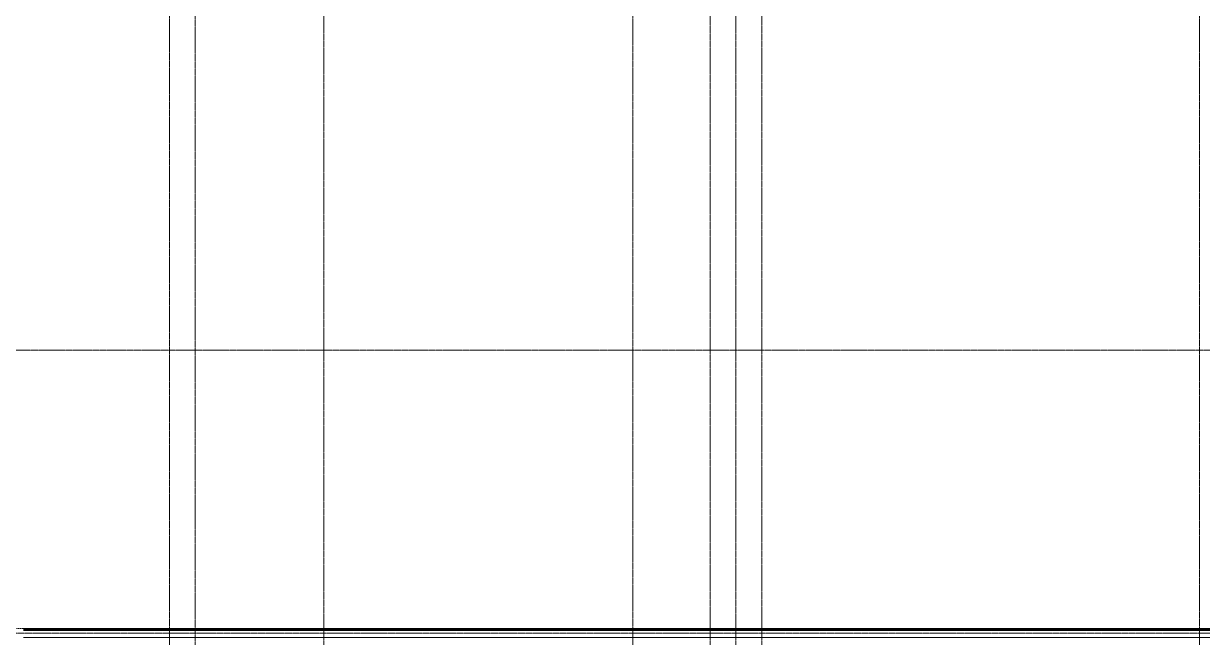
# Model space of a CAD drawing. Header units: millimetres. Extents: x 470010 to 1231400, y -134005 to 421770.
# Drawn here: x 677174 to 690908, y 7139 to 14298 of the extents above; entities that cross this region are included whole.
import ezdxf
from ezdxf.enums import TextEntityAlignment as Align

# ---------------------------------------------------------------- set-up
doc = ezdxf.new("R2010")
doc.units = ezdxf.units.MM
doc.linetypes.add('CENTER2', pattern=[28.575, 19.05, -3.175, 3.175, -3.175])
doc.linetypes.add('DASHED', pattern=[19.05, 12.7, -6.35])
doc.layers.get('Defpoints').update_dxf_attribs({"color": 140})
doc.layers.add('АР_Делит', color=120, linetype='Continuous', lineweight=0, plot=False)
for name, color, linetype, lineweight in [('АР_Тонкая', 254, 'Continuous', 5), ('АР_Утеплитель', 31, 'Continuous', 0), ('АР_Штриховка', 8, 'Continuous', 0)]:
    doc.layers.add(name, color=color, linetype=linetype, lineweight=lineweight)
doc.layers.add('РД_Оси_100', color=7, linetype='Continuous', lineweight=0, true_color=0x525252)
doc.styles.add('style1', font='ARIALN.TTF')

# ---------------------------------------------------------------- blocks, each defined once
blk = doc.blocks.new('СОШ_2200_АР_ОСИ_М100_28.05.24')
at = {"layer": 'АР_Делит', "color": 251, "linetype": 'DASHED', "true_color": 0x636466}
blk.add_lwpolyline([(-355, 13145), (-355, 100855), (37145, 100855), (37145, 129155), (72745, 129155), (72745, 135155), (114955, 135155), (114955, -355)], dxfattribs=at)
at = {"layer": 'РД_Оси_100', "color": 251, "linetype": 'CENTER2', "true_color": 0x636466}
blk.add_line((-5954.958, 104100), (119910, 104100), dxfattribs=at)
for points in [[(5849.555, 139938.679), (6000, 139538.679), (6000, -6194.559)], [(6300, -6195.83), (6300, 139538.679), (6450, 139938.679)], [(7800, -6155), (7800, 139938.679)], [(11400, 139938.679), (11400, -6155)], [(12000.12, -6155), (12300, -5755), (12300, 139538.679), (12000, 139938.679)], [(12600, -6155), (12600, 139938.679)], [(13200, -6155), (12900, -5755), (12900, 139538.679), (13220.167, 139939.357)], [(17850, 139938.679), (18000, 139538.679), (18000, -6194.092)], [(119910, 100950), (119410, 100800), (-5454.958, 100800), (-5954.958, 100950)]]:
    blk.add_lwpolyline(points, dxfattribs=at)
blk = doc.blocks.new('A$C9108343f')
at = {"layer": 'АР_Тонкая', "color": 18, "linetype": 'Continuous', "lineweight": 5, "true_color": 0x000000}
for p, q in [((31055, 107610), (11455, 107610)), ((31055, 107585), (11455, 107585)), ((11455, 107585), (31055, 107585)), ((11455, 107505), (31055, 107505))]:
    blk.add_line(p, q, dxfattribs=at)
at = {"layer": 'АР_Утеплитель', "color": 18, "linetype": 'Continuous', "lineweight": 0, "true_color": 0x000000}
blk.add_line((31055, 107505), (11455, 107505), dxfattribs=at)
at = {"layer": 'АР_Штриховка', "color": 18, "linetype": 'Continuous', "lineweight": 0, "true_color": 0x000000}
for p, q in [((11455, 107610), (31055, 107610)), ((11455, 107609), (31055, 107609)), ((11455, 107608), (31055, 107608)), ((11455, 107607), (31055, 107607)), ((11455, 107606), (31055, 107606)), ((11455, 107605), (31055, 107605)), ((11455, 107604), (31055, 107604)), ((11455, 107603), (31055, 107603)), ((11455, 107602), (31055, 107602)), ((11455, 107601), (31055, 107601)), ((11455, 107600), (31055, 107600)), ((11455, 107599), (31055, 107599)), ((11455, 107598), (31055, 107598)), ((11455, 107597), (31055, 107597)), ((11455, 107596), (31055, 107596)), ((11455, 107595), (31055, 107595)), ((11455, 107594), (31055, 107594)), ((11455, 107593), (31055, 107593)), ((11455, 107592), (31055, 107592)), ((11455, 107591), (31055, 107591)), ((11455, 107590), (31055, 107590)), ((11455, 107589), (31055, 107589)), ((11455, 107588), (31055, 107588)), ((11455, 107587), (31055, 107587)), ((11455, 107586), (31055, 107586))]:
    blk.add_line(p, q, dxfattribs=at)
at = {"layer": 'РД_Оси_100'}
blk.add_blockref('СОШ_2200_АР_ОСИ_М100_28.05.24', (7155, 6755), dxfattribs=at)
at = {"layer": 'Defpoints', "color": 18, "true_color": 0x000000, "style": 'style1'}
for p in [(143949, 316089), (143975, 281640), (143890, 273245), (143840, 264277), (143968, 254892), (12252, 104178), (12383, 96023)]:
    blk.add_attdef('АР-ПОМЕЩЕНИЕ:НАИМЕНОВАНИЕ', text='', height=100, dxfattribs=at).set_placement(p, align=Align.MIDDLE)
at = {"layer": 'Defpoints', "color": 18, "true_color": 0x000000, "style": 'style1', "flags": 8}
for p in [(143951, 279099), (143848, 269251), (143875, 260094), (144050, 250825), (163419, 238153), (155897, 237966), (183037, 237966), (143343, 237876)]:
    blk.add_attdef('АР-ПОМЕЩЕНИЕ:НАИМЕНОВАНИЕ', text='', height=100, dxfattribs=at).set_placement(p, align=Align.MIDDLE)

msp = doc.modelspace()

# ---------------------------------------------------------------- linework, layer by layer
at = {"layer": 'АР_Тонкая', "color": 18, "linetype": 'Continuous', "lineweight": 5, "true_color": 0x000000}
for p, q in [((696773.57, 7243.758), (677173.57, 7243.758)), ((696773.57, 7218.758), (677173.57, 7218.758)), ((677173.57, 7218.758), (696773.57, 7218.758)), ((677173.57, 7138.758), (696773.57, 7138.758))]:
    msp.add_line(p, q, dxfattribs=at)
at = {"layer": 'АР_Утеплитель', "color": 18, "linetype": 'Continuous', "lineweight": 0, "true_color": 0x000000}
msp.add_line((696773.57, 7138.758), (677173.57, 7138.758), dxfattribs=at)
at = {"layer": 'АР_Штриховка', "color": 18, "linetype": 'Continuous', "lineweight": 0, "true_color": 0x000000}
for p, q in [((677173.57, 7243.508), (696773.57, 7243.508)), ((677173.57, 7242.508), (696773.57, 7242.508)), ((677173.57, 7241.508), (696773.57, 7241.508)), ((677173.57, 7240.508), (696773.57, 7240.508)), ((677173.57, 7239.508), (696773.57, 7239.508)), ((677173.57, 7238.508), (696773.57, 7238.508)), ((677173.57, 7237.508), (696773.57, 7237.508)), ((677173.57, 7236.508), (696773.57, 7236.508)), ((677173.57, 7235.508), (696773.57, 7235.508)), ((677173.57, 7234.508), (696773.57, 7234.508)), ((677173.57, 7233.508), (696773.57, 7233.508)), ((677173.57, 7232.508), (696773.57, 7232.508)), ((677173.57, 7231.508), (696773.57, 7231.508)), ((677173.57, 7230.508), (696773.57, 7230.508)), ((677173.57, 7229.508), (696773.57, 7229.508)), ((677173.57, 7228.508), (696773.57, 7228.508)), ((677173.57, 7227.508), (696773.57, 7227.508)), ((677173.57, 7226.508), (696773.57, 7226.508)), ((677173.57, 7225.508), (696773.57, 7225.508)), ((677173.57, 7224.508), (696773.57, 7224.508)), ((677173.57, 7223.508), (696773.57, 7223.508)), ((677173.57, 7222.508), (696773.57, 7222.508)), ((677173.57, 7221.508), (696773.57, 7221.508)), ((677173.57, 7220.508), (696773.57, 7220.508)), ((677173.57, 7219.508), (696773.57, 7219.508))]:
    msp.add_line(p, q, dxfattribs=at)

# ---------------------------------------------------------------- block references
msp.add_blockref('A$C9108343f', (665718.612, -100366.242))
at = {"layer": 'РД_Оси_100'}
msp.add_blockref('СОШ_2200_АР_ОСИ_М100_28.05.24', (672873.57, -93611.242), dxfattribs=at)

doc.saveas('drawing.dxf')
